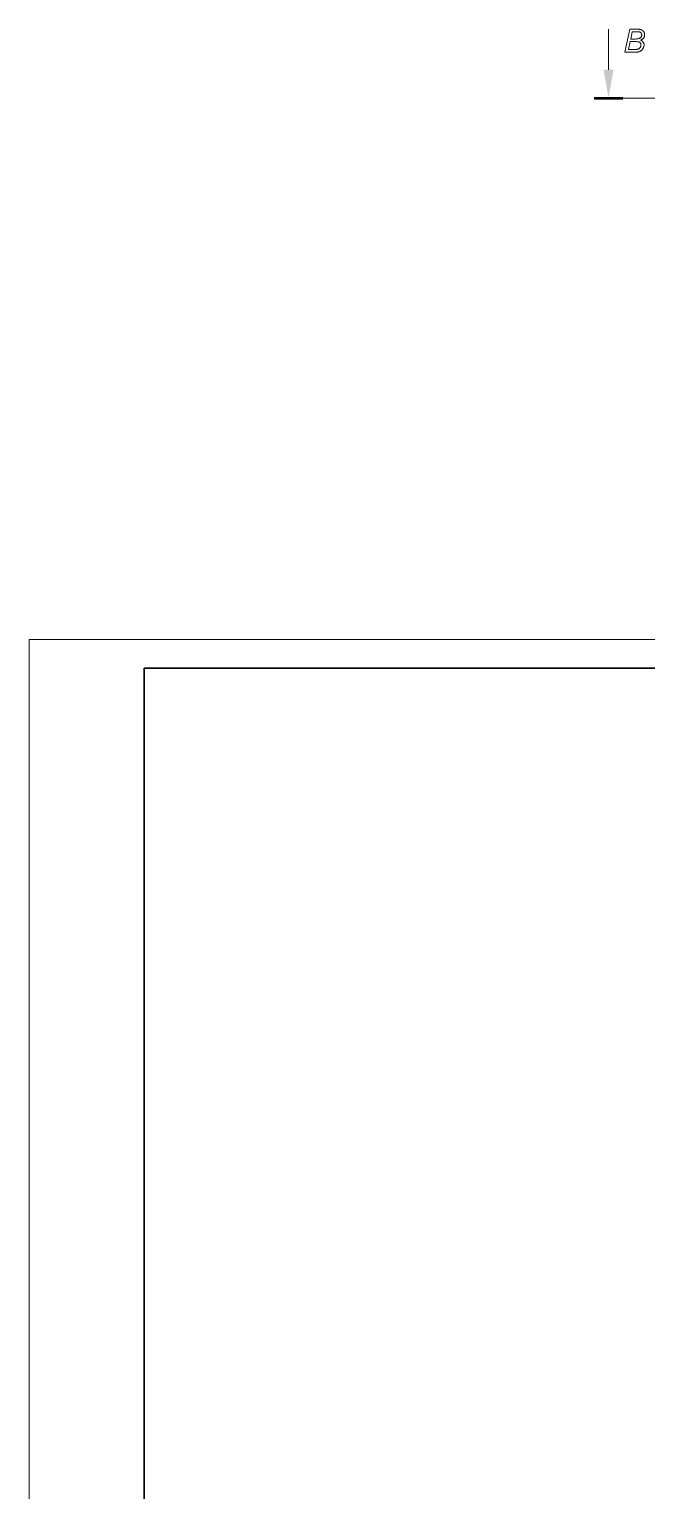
# Model space of a CAD drawing. Extents: x 0 to 297, y 0 to 550.
# Drawn here: x 0 to 107.6, y 271.6 to 526.4 of the extents above; entities that cross this region are included whole.
import ezdxf

# ---------------------------------------------------------------- set-up
doc = ezdxf.new("R2010")
doc.units = 0
doc.linetypes.add('DASHDOT', pattern=[18.5, 12, -3, 0.5, -3])

msp = doc.modelspace()

# ---------------------------------------------------------------- linework, layer by layer
at = {"color": 7, "lineweight": 13, "ltscale": 0.1769}
msp.add_line((100.93, 519.31), (100.93, 526.38), dxfattribs=at)
msp.add_line((100.93, 519.31), (100.93, 526.38), dxfattribs=at)
at = {"color": 7, "lineweight": 50, "ltscale": 0.125}
msp.add_line((98.43, 514.38), (103.43, 514.38), dxfattribs=at)
msp.add_line((98.43, 514.38), (103.43, 514.38), dxfattribs=at)
at = {"color": 7, "linetype": 'DASHDOT', "lineweight": 13}
msp.add_line((103.43, 514.38), (182.91, 514.38), dxfattribs=at)
msp.add_line((103.43, 514.38), (182.91, 514.38), dxfattribs=at)
at = {"color": 7, "lineweight": 13}
for p, q in [((0, 0), (0, 420)), ((0, 420), (297, 420))]:
    msp.add_line(p, q, dxfattribs=at)
at = {"color": 7, "lineweight": 30}
for p, q in [((20, 5), (20, 415)), ((20, 415), (292, 415))]:
    msp.add_line(p, q, dxfattribs=at)
at = {"color": 7, "lineweight": 13}
for points in [[(103.79, 522.38), (104.63, 526.38), (105.87, 526.38), (105.94, 526.38), (106, 526.38), (106.06, 526.38), (106.11, 526.38), (106.17, 526.37), (106.21, 526.37), (106.26, 526.37), (106.3, 526.36), (106.34, 526.36), (106.37, 526.35), (106.43, 526.34), (106.48, 526.33), (106.53, 526.32), (106.57, 526.31), (106.62, 526.29), (106.66, 526.27), (106.71, 526.25), (106.75, 526.24), (106.79, 526.21), (106.82, 526.19), (106.86, 526.17), (106.89, 526.14), (106.93, 526.11), (106.96, 526.09), (106.99, 526.05), (107.02, 526.02), (107.04, 525.99), (107.07, 525.95), (107.09, 525.91), (107.11, 525.88), (107.13, 525.83), (107.15, 525.79), (107.16, 525.75), (107.17, 525.71), (107.19, 525.66), (107.19, 525.62), (107.2, 525.57), (107.21, 525.53), (107.21, 525.48), (107.21, 525.43), (107.21, 525.37), (107.2, 525.3), (107.19, 525.24), (107.18, 525.18), (107.17, 525.12), (107.15, 525.06), (107.12, 525.01), (107.09, 524.95), (107.06, 524.9), (107.03, 524.85), (106.99, 524.8), (106.95, 524.75), (106.9, 524.71), (106.85, 524.67), (106.8, 524.63), (106.74, 524.59), (106.68, 524.56), (106.62, 524.53), (106.55, 524.5), (106.47, 524.47), (106.54, 524.45), (106.6, 524.42), (106.65, 524.4), (106.71, 524.37), (106.76, 524.34), (106.8, 524.3), (106.85, 524.27), (106.89, 524.23), (106.93, 524.19), (106.96, 524.15), (106.99, 524.1), (107.02, 524.06), (107.04, 524.01), (107.06, 523.97), (107.08, 523.92), (107.09, 523.86), (107.11, 523.81), (107.11, 523.76), (107.12, 523.7), (107.12, 523.65), (107.12, 523.58), (107.11, 523.52), (107.1, 523.45), (107.09, 523.39), (107.07, 523.32), (107.05, 523.26), (107.03, 523.2), (107, 523.14), (106.97, 523.08), (106.93, 523.01), (106.89, 522.96), (106.85, 522.9), (106.81, 522.84), (106.76, 522.79), (106.71, 522.75), (106.66, 522.7), (106.61, 522.66), (106.55, 522.62), (106.49, 522.58), (106.43, 522.55), (106.37, 522.51), (106.3, 522.49), (106.23, 522.46), (106.17, 522.44), (106.1, 522.42), (106.03, 522.41), (105.96, 522.4), (105.88, 522.39), (105.81, 522.38), (105.73, 522.38)], [(103.79, 522.38), (104.63, 526.38), (105.87, 526.38), (105.94, 526.38), (106, 526.38), (106.06, 526.38), (106.11, 526.38), (106.17, 526.37), (106.21, 526.37), (106.26, 526.37), (106.3, 526.36), (106.34, 526.36), (106.37, 526.35), (106.43, 526.34), (106.48, 526.33), (106.53, 526.32), (106.57, 526.31), (106.62, 526.29), (106.66, 526.27), (106.71, 526.25), (106.75, 526.24), (106.79, 526.21), (106.82, 526.19), (106.86, 526.17), (106.89, 526.14), (106.93, 526.11), (106.96, 526.09), (106.99, 526.05), (107.02, 526.02), (107.04, 525.99), (107.07, 525.95), (107.09, 525.91), (107.11, 525.88), (107.13, 525.83), (107.15, 525.79), (107.16, 525.75), (107.17, 525.71), (107.19, 525.66), (107.19, 525.62), (107.2, 525.57), (107.21, 525.53), (107.21, 525.48), (107.21, 525.43), (107.21, 525.37), (107.2, 525.3), (107.19, 525.24), (107.18, 525.18), (107.17, 525.12), (107.15, 525.06), (107.12, 525.01), (107.09, 524.95), (107.06, 524.9), (107.03, 524.85), (106.99, 524.8), (106.95, 524.75), (106.9, 524.71), (106.85, 524.67), (106.8, 524.63), (106.74, 524.59), (106.68, 524.56), (106.62, 524.53), (106.55, 524.5), (106.47, 524.47), (106.54, 524.45), (106.6, 524.42), (106.65, 524.4), (106.71, 524.37), (106.76, 524.34), (106.8, 524.3), (106.85, 524.27), (106.89, 524.23), (106.93, 524.19), (106.96, 524.15), (106.99, 524.1), (107.02, 524.06), (107.04, 524.01), (107.06, 523.97), (107.08, 523.92), (107.09, 523.86), (107.11, 523.81), (107.11, 523.76), (107.12, 523.7), (107.12, 523.65), (107.12, 523.58), (107.11, 523.52), (107.1, 523.45), (107.09, 523.39), (107.07, 523.32), (107.05, 523.26), (107.03, 523.2), (107, 523.14), (106.97, 523.08), (106.93, 523.01), (106.89, 522.96), (106.85, 522.9), (106.81, 522.84), (106.76, 522.79), (106.71, 522.75), (106.66, 522.7), (106.61, 522.66), (106.55, 522.62), (106.49, 522.58), (106.43, 522.55), (106.37, 522.51), (106.3, 522.49), (106.23, 522.46), (106.17, 522.44), (106.1, 522.42), (106.03, 522.41), (105.96, 522.4), (105.88, 522.39), (105.81, 522.38), (105.73, 522.38)], [(104.81, 524.67), (105.62, 524.67), (105.73, 524.68), (105.84, 524.68), (105.94, 524.69), (106.03, 524.7), (106.12, 524.72), (106.2, 524.74), (106.27, 524.76), (106.34, 524.79), (106.4, 524.82), (106.46, 524.86), (106.5, 524.9), (106.55, 524.94), (106.59, 524.99), (106.62, 525.03), (106.65, 525.09), (106.67, 525.14), (106.69, 525.2), (106.7, 525.26), (106.71, 525.33), (106.71, 525.4), (106.71, 525.43), (106.71, 525.46), (106.7, 525.5), (106.7, 525.53), (106.69, 525.56), (106.68, 525.59), (106.67, 525.61), (106.66, 525.64), (106.65, 525.67), (106.63, 525.69), (106.62, 525.71), (106.6, 525.74), (106.58, 525.76), (106.56, 525.78), (106.54, 525.8), (106.52, 525.81), (106.5, 525.83), (106.47, 525.84), (106.45, 525.86), (106.42, 525.87), (106.39, 525.88), (106.36, 525.89), (106.32, 525.9), (106.28, 525.91), (106.23, 525.91), (106.18, 525.92), (106.12, 525.92), (106.06, 525.92), (105.99, 525.92), (105.92, 525.93), (105.07, 525.93)], [(104.81, 524.67), (105.62, 524.67), (105.73, 524.68), (105.84, 524.68), (105.94, 524.69), (106.03, 524.7), (106.12, 524.72), (106.2, 524.74), (106.27, 524.76), (106.34, 524.79), (106.4, 524.82), (106.46, 524.86), (106.5, 524.9), (106.55, 524.94), (106.59, 524.99), (106.62, 525.03), (106.65, 525.09), (106.67, 525.14), (106.69, 525.2), (106.7, 525.26), (106.71, 525.33), (106.71, 525.4), (106.71, 525.43), (106.71, 525.46), (106.7, 525.5), (106.7, 525.53), (106.69, 525.56), (106.68, 525.59), (106.67, 525.61), (106.66, 525.64), (106.65, 525.67), (106.63, 525.69), (106.62, 525.71), (106.6, 525.74), (106.58, 525.76), (106.56, 525.78), (106.54, 525.8), (106.52, 525.81), (106.5, 525.83), (106.47, 525.84), (106.45, 525.86), (106.42, 525.87), (106.39, 525.88), (106.36, 525.89), (106.32, 525.9), (106.28, 525.91), (106.23, 525.91), (106.18, 525.92), (106.12, 525.92), (106.06, 525.92), (105.99, 525.92), (105.92, 525.93), (105.07, 525.93)], [(104.42, 522.83), (105.34, 522.83), (105.41, 522.83), (105.47, 522.84), (105.53, 522.84), (105.59, 522.84), (105.64, 522.84), (105.69, 522.84), (105.73, 522.85), (105.76, 522.85), (105.8, 522.85), (105.82, 522.86), (105.87, 522.87), (105.92, 522.88), (105.97, 522.89), (106.01, 522.9), (106.05, 522.92), (106.09, 522.93), (106.13, 522.95), (106.17, 522.97), (106.2, 522.99), (106.24, 523.01), (106.27, 523.03), (106.3, 523.05), (106.33, 523.08), (106.35, 523.1), (106.38, 523.13), (106.4, 523.16), (106.42, 523.19), (106.45, 523.22), (106.47, 523.25), (106.48, 523.28), (106.5, 523.32), (106.52, 523.35), (106.53, 523.39), (106.54, 523.42), (106.55, 523.46), (106.56, 523.5), (106.57, 523.53), (106.57, 523.57), (106.57, 523.61), (106.57, 523.64), (106.57, 523.7), (106.57, 523.75), (106.56, 523.8), (106.55, 523.85), (106.53, 523.89), (106.51, 523.93), (106.49, 523.97), (106.46, 524.01), (106.43, 524.04), (106.4, 524.07), (106.36, 524.1), (106.32, 524.12), (106.26, 524.15), (106.21, 524.16), (106.14, 524.18), (106.07, 524.19), (106, 524.2), (105.91, 524.21), (105.82, 524.22), (105.73, 524.22), (104.71, 524.22)], [(104.42, 522.83), (105.34, 522.83), (105.41, 522.83), (105.47, 522.84), (105.53, 522.84), (105.59, 522.84), (105.64, 522.84), (105.69, 522.84), (105.73, 522.85), (105.76, 522.85), (105.8, 522.85), (105.82, 522.86), (105.87, 522.87), (105.92, 522.88), (105.97, 522.89), (106.01, 522.9), (106.05, 522.92), (106.09, 522.93), (106.13, 522.95), (106.17, 522.97), (106.2, 522.99), (106.24, 523.01), (106.27, 523.03), (106.3, 523.05), (106.33, 523.08), (106.35, 523.1), (106.38, 523.13), (106.4, 523.16), (106.42, 523.19), (106.45, 523.22), (106.47, 523.25), (106.48, 523.28), (106.5, 523.32), (106.52, 523.35), (106.53, 523.39), (106.54, 523.42), (106.55, 523.46), (106.56, 523.5), (106.57, 523.53), (106.57, 523.57), (106.57, 523.61), (106.57, 523.64), (106.57, 523.7), (106.57, 523.75), (106.56, 523.8), (106.55, 523.85), (106.53, 523.89), (106.51, 523.93), (106.49, 523.97), (106.46, 524.01), (106.43, 524.04), (106.4, 524.07), (106.36, 524.1), (106.32, 524.12), (106.26, 524.15), (106.21, 524.16), (106.14, 524.18), (106.07, 524.19), (106, 524.2), (105.91, 524.21), (105.82, 524.22), (105.73, 524.22), (104.71, 524.22)]]:
    msp.add_lwpolyline(points, close=True, dxfattribs=at)
msp.add_solid([(100.06, 519.31), (100.93, 514.38), (101.79, 519.31)], dxfattribs=at)
msp.add_solid([(100.06, 519.31), (100.93, 514.38), (101.79, 519.31)], dxfattribs=at)

doc.saveas('drawing.dxf')
